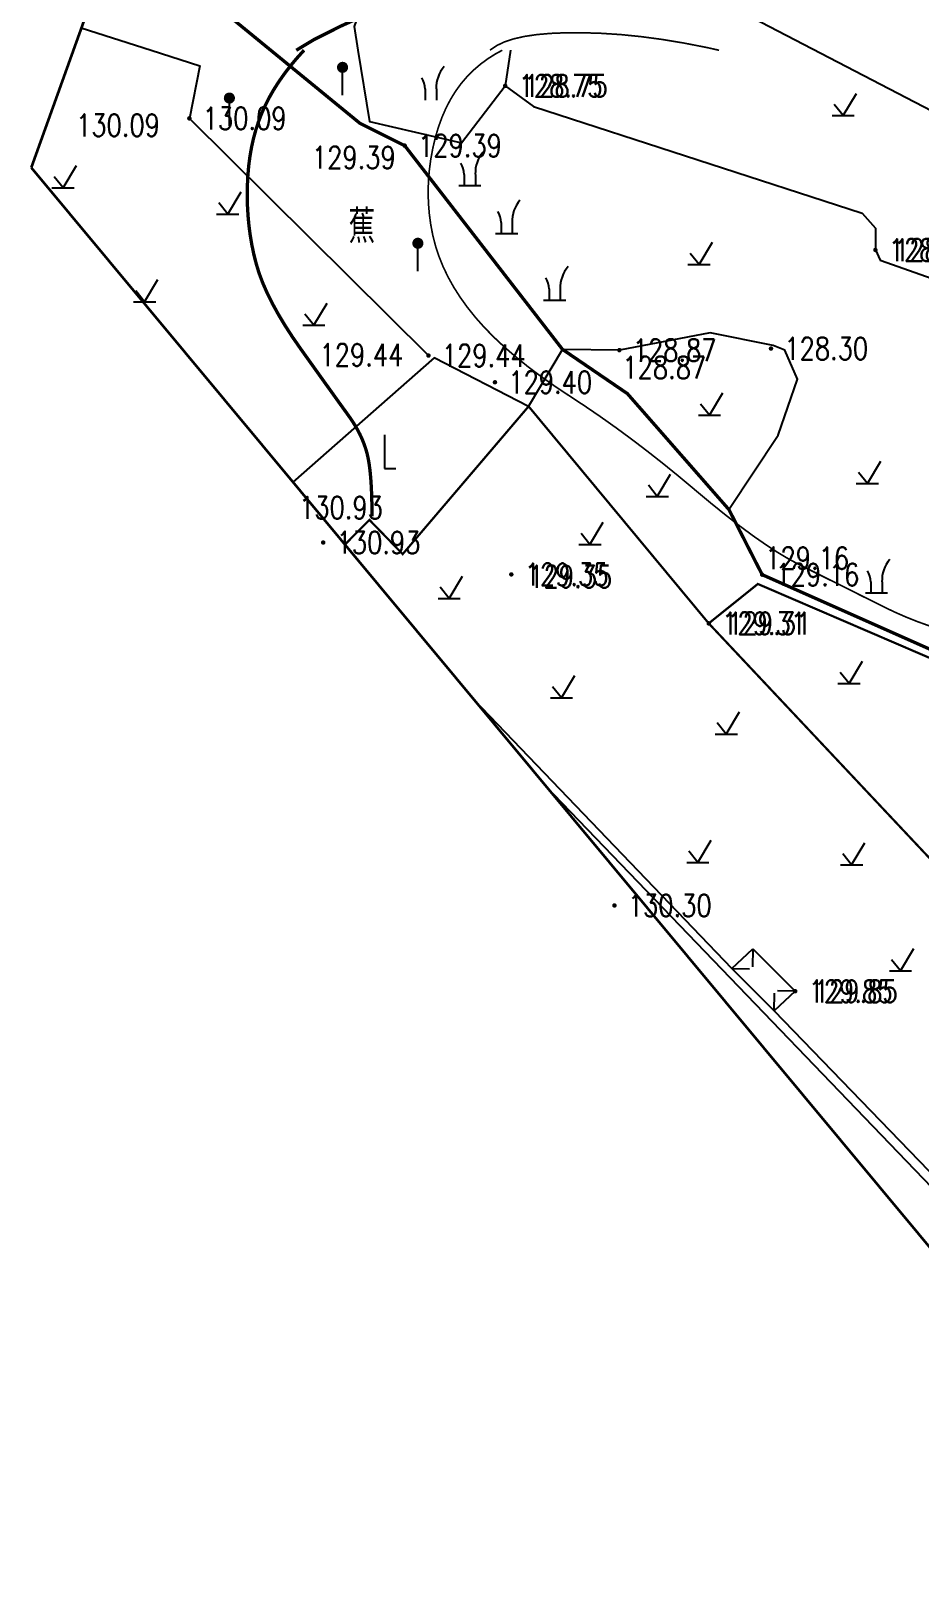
# Model space of a CAD drawing. Extents: x 529262 to 576451, y 2694391 to 2717535.
# Drawn here: x 566041.5 to 566081.5, y 2711433.5 to 2711503.4 of the extents above; entities that cross this region are included whole.
import ezdxf
from ezdxf.enums import TextEntityAlignment as Align

# ---------------------------------------------------------------- set-up
doc = ezdxf.new("R2010")
doc.units = 0
doc.linetypes.add('ACAD_ISO12W100', pattern=[22, 12, -3, 0.5, -3, 0.5, -3])
doc.linetypes.add('X3', pattern=[5, 4, -1])
for name, color, linetype in [('DGX', 8, 'Continuous'), ('DLSS', 4, 'Continuous'), ('DMTZ', 8, 'Continuous'), ('GCD', 8, 'Continuous'), ('JMD', 8, 'Continuous'), ('ZBTZ', 8, 'Continuous'), ('ZJ', 7, 'Continuous')]:
    doc.layers.add(name, color=color, linetype=linetype)
doc.layers.add('控制界线1', color=30, linetype='ACAD_ISO12W100', lineweight=35)
doc.styles.add('HZ', font='rs.shx', dxfattribs={"width": 0.8, "bigfont": 'hztxt.shx'})
doc.linetypes.add('10422', pattern='A,0.75,[150,AAA.SHX,S=0.5,R=0,X=0,Y=0.5],1.5,[177,AAA.SHX,S=1,R=0,X=0,Y=0.4],0.75', length=3)
doc.linetypes.add('1161', pattern='A,0,[149,AAA.SHX,S=0.15,R=0,X=0,Y=0],-1.6', length=1.6)

# ---------------------------------------------------------------- blocks, each defined once
blk = doc.blocks.new('GC200')
at = {"linetype": 'Continuous', "const_width": 0.2, "flags": 128}
blk.add_lwpolyline([(-0.1, 0, 1), (0.1, 0, 1)], format="xyb", close=True, dxfattribs=at)
blk = doc.blocks.new('gc123')
at = {"color": 8}
for p, q in [((0, 0), (1.2, 2)), ((-1, 0), (1, 0)), ((0, 0), (-0.8, 1))]:
    blk.add_line(p, q, dxfattribs=at)
blk = doc.blocks.new('gc205')
for p, q in [((0, 3), (0, 0)), ((0, 0), (1, 0))]:
    blk.add_line(p, q)
blk = doc.blocks.new('gc165')
at = {"color": 8}
blk.add_line((0, 0), (0, 2), dxfattribs=at)
at = {"color": 8, "const_width": 0.5}
blk.add_lwpolyline([(-0.25, 2.5, 1), (0.25, 2.5, 1)], format="xyb", close=True, dxfattribs=at)
blk = doc.blocks.new('gc210')
at = {"color": 8}
for p, q in [((-1, 0), (1, 0)), ((-0.5, 1), (-0.5, 0)), ((0.5, 1), (0.5, 0))]:
    blk.add_line(p, q, dxfattribs=at)
for centre, radius, start, end in [((3.4, 1.11), 2.91, 139.3312, 182.0887), ((-2.94, 0.81), 2.45, 4.3743, 29.0242)]:
    blk.add_arc(centre, radius, start, end, dxfattribs=at)
blk = doc.blocks.new('gc246')
at = {"color": 8}
for p, q in [((-0.5, 1), (-0.5, 0)), ((0.5, 1), (0.5, 0))]:
    blk.add_line(p, q, dxfattribs=at)
for centre, radius, start, end in [((3.4, 1.11), 2.91, 139.3312, 182.0887), ((-2.94, 0.81), 2.45, 4.3743, 29.0242)]:
    blk.add_arc(centre, radius, start, end, dxfattribs=at)

msp = doc.modelspace()

# ---------------------------------------------------------------- linework, layer by layer
at = {"layer": 'DGX', "color": 3, "linetype": 'Continuous', "const_width": 0.15, "elevation": 130}
for points in [[(566053.427, 2711502.568), (566054.215, 2711503.042), (566055.434, 2711503.655), (566056.703, 2711504.23), (566058.024, 2711504.765), (566059.395, 2711505.261), (566060.817, 2711505.718), (566062.29, 2711506.136), (566063.814, 2711506.515), (566065.388, 2711506.854)], [(566053.427, 2711502.568), (566054.215, 2711503.042), (566055.434, 2711503.655), (566056.703, 2711504.23), (566058.024, 2711504.765), (566059.395, 2711505.261), (566060.817, 2711505.718), (566062.29, 2711506.136), (566063.814, 2711506.515), (566065.388, 2711506.854)], [(566056.833, 2711481.615), (566056.83, 2711482.092), (566056.819, 2711482.533), (566056.802, 2711482.939), (566056.777, 2711483.311), (566056.746, 2711483.647), (566056.707, 2711483.948), (566056.661, 2711484.214), (566056.609, 2711484.444), (566056.547, 2711484.657), (566056.474, 2711484.868), (566056.39, 2711485.078), (566056.294, 2711485.286), (566056.188, 2711485.493), (566056.07, 2711485.699), (566055.941, 2711485.903), (566055.8, 2711486.106), (566055.639, 2711486.33), (566055.446, 2711486.597), (566055.223, 2711486.908), (566054.969, 2711487.262), (566054.684, 2711487.66), (566054.368, 2711488.101), (566054.022, 2711488.586), (566053.644, 2711489.114), (566053.268, 2711489.656), (566052.928, 2711490.181), (566052.623, 2711490.689), (566052.352, 2711491.18), (566052.117, 2711491.654), (566051.917, 2711492.112), (566051.752, 2711492.552), (566051.623, 2711492.976), (566051.518, 2711493.394), (566051.429, 2711493.818), (566051.356, 2711494.247), (566051.299, 2711494.682), (566051.258, 2711495.122), (566051.232, 2711495.568), (566051.222, 2711496.019), (566051.228, 2711496.476), (566051.25, 2711496.929), (566051.288, 2711497.369), (566051.344, 2711497.796), (566051.416, 2711498.21), (566051.506, 2711498.611), (566051.612, 2711498.998), (566051.735, 2711499.373), (566051.874, 2711499.735), (566052.033, 2711500.09), (566052.212, 2711500.442), (566052.413, 2711500.793), (566052.635, 2711501.143), (566052.878, 2711501.49), (566053.142, 2711501.836), (566053.427, 2711502.181), (566053.734, 2711502.523), (566053.776, 2711502.568)], [(566056.833, 2711481.615), (566056.83, 2711482.092), (566056.819, 2711482.533), (566056.802, 2711482.939), (566056.777, 2711483.311), (566056.746, 2711483.647), (566056.707, 2711483.948), (566056.661, 2711484.214), (566056.609, 2711484.444), (566056.547, 2711484.657), (566056.474, 2711484.868), (566056.39, 2711485.078), (566056.294, 2711485.286), (566056.188, 2711485.493), (566056.07, 2711485.699), (566055.941, 2711485.903), (566055.8, 2711486.106), (566055.639, 2711486.33), (566055.446, 2711486.597), (566055.223, 2711486.908), (566054.969, 2711487.262), (566054.684, 2711487.66), (566054.368, 2711488.101), (566054.022, 2711488.586), (566053.644, 2711489.114), (566053.268, 2711489.656), (566052.928, 2711490.181), (566052.623, 2711490.689), (566052.352, 2711491.18), (566052.117, 2711491.654), (566051.917, 2711492.112), (566051.752, 2711492.552), (566051.623, 2711492.976), (566051.518, 2711493.394), (566051.429, 2711493.818), (566051.356, 2711494.247), (566051.299, 2711494.682), (566051.258, 2711495.122), (566051.232, 2711495.568), (566051.222, 2711496.019), (566051.228, 2711496.476), (566051.25, 2711496.929), (566051.288, 2711497.369), (566051.344, 2711497.796), (566051.416, 2711498.21), (566051.506, 2711498.611), (566051.612, 2711498.998), (566051.735, 2711499.373), (566051.874, 2711499.735), (566052.033, 2711500.09), (566052.212, 2711500.442), (566052.413, 2711500.793), (566052.635, 2711501.143), (566052.878, 2711501.49), (566053.142, 2711501.836), (566053.427, 2711502.181), (566053.734, 2711502.523), (566053.776, 2711502.568)]]:
    msp.add_lwpolyline(points, dxfattribs=at)
at = {"layer": 'DGX', "linetype": 'Continuous', "const_width": 0.075, "elevation": 129}
for points in [[(566062.139, 2711502.568), (566062.168, 2711502.593), (566062.464, 2711502.79), (566062.806, 2711502.95), (566063.218, 2711503.084), (566063.699, 2711503.192), (566064.25, 2711503.273), (566064.871, 2711503.327), (566065.561, 2711503.354), (566066.321, 2711503.355), (566067.15, 2711503.329), (566068.03, 2711503.272), (566068.943, 2711503.18), (566069.889, 2711503.053), (566070.867, 2711502.891), (566071.878, 2711502.694), (566072.442, 2711502.568)], [(566062.139, 2711502.568), (566062.168, 2711502.593), (566062.464, 2711502.79), (566062.806, 2711502.95), (566063.218, 2711503.084), (566063.699, 2711503.192), (566064.25, 2711503.273), (566064.871, 2711503.327), (566065.561, 2711503.354), (566066.321, 2711503.355), (566067.15, 2711503.329), (566068.03, 2711503.272), (566068.943, 2711503.18), (566069.889, 2711503.053), (566070.867, 2711502.891), (566071.878, 2711502.694), (566072.442, 2711502.568)], [(566081.925, 2711476.674), (566081.387, 2711476.867), (566080.856, 2711477.078), (566080.335, 2711477.306), (566079.822, 2711477.552), (566079.318, 2711477.804), (566078.823, 2711478.051), (566078.336, 2711478.295), (566077.858, 2711478.534), (566077.389, 2711478.768), (566076.928, 2711478.998), (566076.476, 2711479.224), (566076.032, 2711479.446), (566075.576, 2711479.69), (566075.083, 2711479.984), (566074.555, 2711480.327), (566073.991, 2711480.719), (566073.391, 2711481.161), (566072.756, 2711481.652), (566072.085, 2711482.193), (566071.378, 2711482.783), (566070.656, 2711483.387), (566069.939, 2711483.97), (566069.225, 2711484.531), (566068.517, 2711485.071), (566067.813, 2711485.589), (566067.113, 2711486.086), (566066.418, 2711486.561), (566065.728, 2711487.015), (566065.059, 2711487.458), (566064.43, 2711487.902), (566063.84, 2711488.345), (566063.289, 2711488.788), (566062.778, 2711489.231), (566062.307, 2711489.674), (566061.874, 2711490.117), (566061.481, 2711490.56), (566061.125, 2711491.006), (566060.802, 2711491.455), (566060.512, 2711491.909), (566060.256, 2711492.368), (566060.034, 2711492.831), (566059.845, 2711493.298), (566059.69, 2711493.769), (566059.568, 2711494.245), (566059.476, 2711494.725), (566059.411, 2711495.207), (566059.371, 2711495.693), (566059.358, 2711496.181), (566059.371, 2711496.672), (566059.411, 2711497.166), (566059.476, 2711497.663), (566059.568, 2711498.163), (566059.684, 2711498.652), (566059.822, 2711499.117), (566059.982, 2711499.556), (566060.163, 2711499.971), (566060.366, 2711500.361), (566060.592, 2711500.726), (566060.839, 2711501.066), (566061.108, 2711501.382), (566061.4, 2711501.674), (566061.715, 2711501.944), (566062.053, 2711502.193), (566062.415, 2711502.42), (566062.694, 2711502.568)], [(566081.925, 2711476.674), (566081.387, 2711476.867), (566080.856, 2711477.078), (566080.335, 2711477.306), (566079.822, 2711477.552), (566079.318, 2711477.804), (566078.823, 2711478.051), (566078.336, 2711478.295), (566077.858, 2711478.534), (566077.389, 2711478.768), (566076.928, 2711478.998), (566076.476, 2711479.224), (566076.032, 2711479.446), (566075.576, 2711479.69), (566075.083, 2711479.984), (566074.555, 2711480.327), (566073.991, 2711480.719), (566073.391, 2711481.161), (566072.756, 2711481.652), (566072.085, 2711482.193), (566071.378, 2711482.783), (566070.656, 2711483.387), (566069.939, 2711483.97), (566069.225, 2711484.531), (566068.517, 2711485.071), (566067.813, 2711485.589), (566067.113, 2711486.086), (566066.418, 2711486.561), (566065.728, 2711487.015), (566065.059, 2711487.458), (566064.43, 2711487.902), (566063.84, 2711488.345), (566063.289, 2711488.788), (566062.778, 2711489.231), (566062.307, 2711489.674), (566061.874, 2711490.117), (566061.481, 2711490.56), (566061.125, 2711491.006), (566060.802, 2711491.455), (566060.512, 2711491.909), (566060.256, 2711492.368), (566060.034, 2711492.831), (566059.845, 2711493.298), (566059.69, 2711493.769), (566059.568, 2711494.245), (566059.476, 2711494.725), (566059.411, 2711495.207), (566059.371, 2711495.693), (566059.358, 2711496.181), (566059.371, 2711496.672), (566059.411, 2711497.166), (566059.476, 2711497.663), (566059.568, 2711498.163), (566059.684, 2711498.652), (566059.822, 2711499.117), (566059.982, 2711499.556), (566060.163, 2711499.971), (566060.366, 2711500.361), (566060.592, 2711500.726), (566060.839, 2711501.066), (566061.108, 2711501.382), (566061.4, 2711501.674), (566061.715, 2711501.944), (566062.053, 2711502.193), (566062.415, 2711502.42), (566062.694, 2711502.568)]]:
    msp.add_lwpolyline(points, dxfattribs=at)
at = {"layer": 'DLSS', "linetype": 'X3', "const_width": 0.15, "flags": 128}
for points in [[(566046.399, 2711510.928), (566049.733, 2711504.654), (566052.279, 2711502.568)], [(566046.399, 2711510.928), (566049.733, 2711504.654), (566052.279, 2711502.568)], [(566086.301, 2711473.689), (566074.381, 2711478.986)], [(566086.301, 2711473.689), (566074.381, 2711478.986)]]:
    msp.add_lwpolyline(points, dxfattribs=at)
at = {"layer": 'DLSS', "linetype": 'X3', "flags": 128}
msp.add_lwpolyline([(566052.279, 2711502.568, 0.15, 0.15, 0), (566056.294, 2711499.28, 0.15, 0.15, 0), (566058.304, 2711498.279, 0.15, 0.15, 0), (566058.304, 2711498.279, 0.15, 0.15, 0), (566065.399, 2711489.118, 0.15, 0.15, 0), (566068.318, 2711487.128, 0.15, 0.15, 0), (566072.886, 2711481.913, 0.15, 0.15, 0), (566074.381, 2711478.986, 0, 0, 0)], format="xyseb", dxfattribs=at)
msp.add_lwpolyline([(566052.279, 2711502.568, 0.15, 0.15, 0), (566056.294, 2711499.28, 0.15, 0.15, 0), (566058.304, 2711498.279, 0.15, 0.15, 0), (566058.304, 2711498.279, 0.15, 0.15, 0), (566065.399, 2711489.118, 0.15, 0.15, 0), (566068.318, 2711487.128, 0.15, 0.15, 0), (566072.886, 2711481.913, 0.15, 0.15, 0), (566074.381, 2711478.986, 0, 0, 0)], format="xyseb", dxfattribs=at)
at = {"layer": 'DMTZ', "linetype": '10422', "flags": 128}
for points in [[(566061.41, 2711473.37), (566073.01, 2711461.274)], [(566061.41, 2711473.37), (566073.01, 2711461.274)], [(566085.726, 2711444.145), (566086.925, 2711446.319), (566064.64, 2711469.489)], [(566085.726, 2711444.145), (566086.925, 2711446.319), (566064.64, 2711469.489)], [(566074.915, 2711459.373), (566087.506, 2711446.347), (566086.034, 2711443.774)], [(566074.915, 2711459.373), (566087.506, 2711446.347), (566086.034, 2711443.774)]]:
    msp.add_lwpolyline(points, dxfattribs=at)
at = {"layer": 'JMD', "linetype": 'Continuous'}
for p, q in [((566073.964, 2711462.154), (566073.948, 2711461.354)), ((566073.964, 2711462.154), (566073.948, 2711461.354)), ((566073.01, 2711461.274), (566073.809, 2711461.258)), ((566073.01, 2711461.274), (566073.809, 2711461.258)), ((566074.915, 2711459.373), (566074.93, 2711460.173)), ((566074.915, 2711459.373), (566074.93, 2711460.173)), ((566075.869, 2711460.253), (566075.069, 2711460.269)), ((566075.869, 2711460.253), (566075.069, 2711460.269))]:
    msp.add_line(p, q, dxfattribs=at)
at = {"layer": 'JMD', "linetype": 'Continuous', "flags": 128}
msp.add_lwpolyline([(566099.25, 2711501.143), (566095.111, 2711493.017), (566050.446, 2711516.239), (566055.141, 2711523.781)], close=True, dxfattribs=at)
at = {"layer": 'JMD', "linetype": 'Continuous', "elevation": 129.767, "flags": 128}
msp.add_lwpolyline([(566073.964, 2711462.154), (566075.869, 2711460.253), (566074.915, 2711459.373), (566073.01, 2711461.274)], close=True, dxfattribs=at)
msp.add_lwpolyline([(566073.964, 2711462.154), (566075.869, 2711460.253), (566074.915, 2711459.373), (566073.01, 2711461.274)], close=True, dxfattribs=at)
at = {"layer": 'ZBTZ', "linetype": '1161', "flags": 128}
for points in [[(566056.964, 2711506.271), (566056.025, 2711503.634), (566056.198, 2711502.568)], [(566056.964, 2711506.271), (566056.025, 2711503.634), (566056.198, 2711502.568)], [(566043.757, 2711503.574), (566046.897, 2711502.568)], [(566043.757, 2711503.574), (566046.897, 2711502.568)], [(566046.897, 2711502.568), (566049.086, 2711501.867), (566048.619, 2711499.505), (566059.372, 2711488.838), (566059.372, 2711488.838)], [(566046.897, 2711502.568), (566049.086, 2711501.867), (566048.619, 2711499.505), (566059.372, 2711488.838), (566059.372, 2711488.838)], [(566056.198, 2711502.568), (566056.719, 2711499.37), (566060.865, 2711498.409), (566062.826, 2711500.968)], [(566056.198, 2711502.568), (566056.719, 2711499.37), (566060.865, 2711498.409), (566062.826, 2711500.968)], [(566063.064, 2711502.568), (566062.826, 2711500.968), (566064.099, 2711500.04), (566078.876, 2711495.243), (566079.472, 2711494.573), (566079.473, 2711493.587), (566079.473, 2711493.587), (566079.682, 2711493.127), (566090.822, 2711489.195), (566090.822, 2711489.195)], [(566063.064, 2711502.568), (566062.826, 2711500.968), (566064.099, 2711500.04), (566078.876, 2711495.243), (566079.472, 2711494.573), (566079.473, 2711493.587), (566079.473, 2711493.587), (566079.682, 2711493.127), (566090.822, 2711489.195), (566090.822, 2711489.195)], [(566072.886, 2711481.913), (566072.886, 2711481.913), (566075.106, 2711485.253), (566075.97, 2711487.771), (566075.403, 2711489.076), (566074.868, 2711489.298), (566072.041, 2711489.867), (566067.958, 2711489.083), (566065.399, 2711489.118), (566065.399, 2711489.118)], [(566072.886, 2711481.913), (566072.886, 2711481.913), (566075.106, 2711485.253), (566075.97, 2711487.771), (566075.403, 2711489.076), (566074.868, 2711489.298), (566072.041, 2711489.867), (566067.958, 2711489.083), (566065.399, 2711489.118), (566065.399, 2711489.118)], [(566063.876, 2711486.554), (566059.635, 2711488.734), (566053.272, 2711483.151)], [(566063.876, 2711486.554), (566059.635, 2711488.734), (566053.272, 2711483.151)], [(566063.876, 2711486.554), (566065.399, 2711489.118)], [(566063.876, 2711486.554), (566065.399, 2711489.118)]]:
    msp.add_lwpolyline(points, dxfattribs=at)
at = {"layer": 'ZBTZ', "linetype": 'Continuous', "const_width": 0.1, "flags": 128}
for points in [[(566087.506, 2711446.347), (566092.903, 2711454.545), (566071.977, 2711476.796), (566063.876, 2711486.554), (566058.213, 2711479.91), (566056.715, 2711481.45), (566055.613, 2711480.338)], [(566087.506, 2711446.347), (566092.903, 2711454.545), (566071.977, 2711476.796), (566063.876, 2711486.554), (566058.213, 2711479.91), (566056.715, 2711481.45), (566055.613, 2711480.338)], [(566092.903, 2711454.545), (566092.903, 2711454.545), (566098.538, 2711461.891), (566098.151, 2711463.368), (566085.885, 2711473.533), (566074.186, 2711478.568), (566071.977, 2711476.796), (566071.977, 2711476.796)], [(566092.903, 2711454.545), (566092.903, 2711454.545), (566098.538, 2711461.891), (566098.151, 2711463.368), (566085.885, 2711473.533), (566074.186, 2711478.568), (566071.977, 2711476.796), (566071.977, 2711476.796)]]:
    msp.add_lwpolyline(points, dxfattribs=at)
at = {"layer": '控制界线1', "color": 252, "linetype": 'Continuous', "flags": 128}
msp.add_lwpolyline([(566606.933, 2711087.702), (566644.711, 2711153.019), (566598.698, 2711283.071), (566496.002, 2711357.662), (566390.249, 2711365.689), (566217.966, 2711433.767), (566135.414, 2711495.399), (566100.815, 2711531.11), (566057.471, 2711541.747), (566041.502, 2711497.298), (566109.581, 2711415.474), (566178.415, 2711344.369), (566249.168, 2711298.339), (566348.438, 2711264.105), (566455.277, 2711261.066), (566502.459, 2711244.312), (566526.428, 2711223.352), (566516.162, 2711173.585), (566513.881, 2711148.132)], close=True, dxfattribs=at)
msp.add_lwpolyline([(566606.933, 2711087.702), (566644.711, 2711153.019), (566598.698, 2711283.071), (566496.002, 2711357.662), (566390.249, 2711365.689), (566217.966, 2711433.767), (566135.414, 2711495.399), (566100.815, 2711531.11), (566057.471, 2711541.747), (566041.502, 2711497.298), (566109.581, 2711415.474), (566178.415, 2711344.369), (566249.168, 2711298.339), (566348.438, 2711264.105), (566455.277, 2711261.066), (566502.459, 2711244.312), (566526.428, 2711223.352), (566516.162, 2711173.585), (566513.881, 2711148.132)], close=True, dxfattribs=at)
msp.add_lwpolyline([(566606.933, 2711087.702), (566644.711, 2711153.019), (566598.698, 2711283.071), (566496.002, 2711357.662), (566390.249, 2711365.689), (566217.966, 2711433.767), (566135.414, 2711495.399), (566100.815, 2711531.11), (566057.471, 2711541.747), (566041.502, 2711497.298), (566109.581, 2711415.474), (566178.415, 2711344.369), (566249.168, 2711298.339), (566348.438, 2711264.105), (566455.277, 2711261.066), (566502.459, 2711244.312), (566526.428, 2711223.352), (566516.162, 2711173.585), (566513.881, 2711148.132)], close=True, dxfattribs=at)

# ---------------------------------------------------------------- block references
at = {"layer": 'GCD', "linetype": 'Continuous'}
ref = msp.add_blockref('GC200', (566062.826, 2711500.968, 128.751), dxfattribs=dict(at, xscale=0.5, yscale=0.5))
ref.add_attrib('height', '128.75', dxfattribs={"linetype": 'Continuous', "height": 1, "style": 'HZ', "width": 0.8}).set_placement((566063.426, 2711500.968, 128.751), align=Align.MIDDLE_LEFT)
at = {"layer": 'GCD', "linetype": 'Continuous', "xscale": 0.5, "yscale": 0.5}
for p in [(566062.826, 2711500.968, 128.751), (566048.619, 2711499.505, 130.088), (566058.304, 2711498.279, 129.39), (566079.473, 2711493.587, 128.7), (566067.958, 2711489.083, 128.868), (566059.372, 2711488.838, 129.44), (566063.099, 2711478.997, 129.348), (566074.381, 2711478.986, 129.155), (566071.977, 2711476.796, 129.305), (566075.869, 2711460.253, 129.847)]:
    msp.add_blockref('GC200', p, dxfattribs=at)
at = {"layer": 'GCD', "linetype": 'Continuous'}
ref = msp.add_blockref('GC200', (566048.619, 2711499.505, 130.088), dxfattribs=dict(at, xscale=0.5, yscale=0.5))
ref.add_attrib('height', '130.09', dxfattribs={"linetype": 'Continuous', "height": 1, "style": 'HZ', "width": 0.8}).set_placement((566049.219, 2711499.505, 130.088), align=Align.MIDDLE_LEFT)
ref = msp.add_blockref('GC200', (566058.304, 2711498.279, 129.39), dxfattribs=dict(at, xscale=0.5, yscale=0.5))
ref.add_attrib('height', '129.39', dxfattribs={"linetype": 'Continuous', "height": 1, "style": 'HZ', "width": 0.8}).set_placement((566058.904, 2711498.279, 129.39), align=Align.MIDDLE_LEFT)
ref = msp.add_blockref('GC200', (566079.473, 2711493.587, 128.7), dxfattribs=dict(at, xscale=0.5, yscale=0.5))
ref.add_attrib('height', '128.70', dxfattribs={"linetype": 'Continuous', "height": 1, "style": 'HZ', "width": 0.8}).set_placement((566080.073, 2711493.587, 128.7), align=Align.MIDDLE_LEFT)
ref = msp.add_blockref('GC200', (566059.372, 2711488.838, 129.44), dxfattribs=dict(at, xscale=0.5, yscale=0.5))
ref.add_attrib('height', '129.44', dxfattribs={"linetype": 'Continuous', "height": 1, "style": 'HZ', "width": 0.8}).set_placement((566059.972, 2711488.838, 129.44), align=Align.MIDDLE_LEFT)
ref = msp.add_blockref('GC200', (566067.958, 2711489.083, 128.868), dxfattribs=dict(at, xscale=0.5, yscale=0.5))
ref.add_attrib('height', '128.87', dxfattribs={"linetype": 'Continuous', "height": 1, "style": 'HZ', "width": 0.8}).set_placement((566068.558, 2711489.083, 128.868), align=Align.MIDDLE_LEFT)
at = {"layer": 'GCD', "color": 3, "linetype": 'Continuous'}
ref = msp.add_blockref('GC200', (566074.777, 2711489.153, 128.304), dxfattribs=dict(at, xscale=0.5, yscale=0.5, zscale=0.5))
ref.add_attrib('height', '128.30', dxfattribs={"linetype": 'Continuous', "height": 1, "style": 'HZ', "width": 0.8}).set_placement((566075.377, 2711489.153, 128.304), align=Align.MIDDLE_LEFT)
ref = msp.add_blockref('GC200', (566062.364, 2711487.638, 129.396), dxfattribs=dict(at, xscale=0.5, yscale=0.5, zscale=0.5))
ref.add_attrib('height', '129.40', dxfattribs={"linetype": 'Continuous', "height": 1, "style": 'HZ', "width": 0.8}).set_placement((566062.964, 2711487.638, 129.396), align=Align.MIDDLE_LEFT)
at = {"layer": 'GCD', "linetype": 'Continuous'}
ref = msp.add_blockref('GC200', (566054.639, 2711480.432, 130.929), dxfattribs=dict(at, xscale=0.5, yscale=0.5))
ref.add_attrib('height', '130.93', dxfattribs={"linetype": 'Continuous', "height": 1, "style": 'HZ', "width": 0.8}).set_placement((566055.239, 2711480.432, 130.929), align=Align.MIDDLE_LEFT)
ref = msp.add_blockref('GC200', (566063.099, 2711478.997, 129.348), dxfattribs=dict(at, xscale=0.5, yscale=0.5))
ref.add_attrib('height', '129.35', dxfattribs={"linetype": 'Continuous', "height": 1, "style": 'HZ', "width": 0.8}).set_placement((566063.699, 2711478.997, 129.348), align=Align.MIDDLE_LEFT)
ref = msp.add_blockref('GC200', (566074.381, 2711478.986, 129.155), dxfattribs=dict(at, xscale=0.5, yscale=0.5))
ref.add_attrib('height', '129.16', dxfattribs={"linetype": 'Continuous', "height": 1, "style": 'HZ', "width": 0.8}).set_placement((566074.981, 2711478.986, 129.155), align=Align.MIDDLE_LEFT)
ref = msp.add_blockref('GC200', (566071.977, 2711476.796, 129.305), dxfattribs=dict(at, xscale=0.5, yscale=0.5))
ref.add_attrib('height', '129.31', dxfattribs={"linetype": 'Continuous', "height": 1, "style": 'HZ', "width": 0.8}).set_placement((566072.577, 2711476.796, 129.305), align=Align.MIDDLE_LEFT)
ref = msp.add_blockref('GC200', (566067.737, 2711464.11, 130.3), dxfattribs=dict(at, xscale=0.5, yscale=0.5, zscale=0.5))
ref.add_attrib('height', '130.30', dxfattribs={"linetype": 'Continuous', "height": 1, "style": 'HZ', "width": 0.8}).set_placement((566068.337, 2711464.11, 130.3), align=Align.MIDDLE_LEFT)
ref = msp.add_blockref('GC200', (566075.869, 2711460.253, 129.847), dxfattribs=dict(at, xscale=0.5, yscale=0.5))
ref.add_attrib('height', '129.85', dxfattribs={"linetype": 'Continuous', "height": 1, "style": 'HZ', "width": 0.8}).set_placement((566076.469, 2711460.253, 129.847), align=Align.MIDDLE_LEFT)
at = {"layer": 'ZBTZ', "linetype": 'Continuous', "xscale": 0.5, "yscale": 0.5, "zscale": 0.5}
for name, p in [('gc165', (566055.508, 2711500.549)), ('gc165', (566055.508, 2711500.549)), ('gc246', (566059.478, 2711500.327)), ('gc246', (566059.478, 2711500.327)), ('gc165', (566050.419, 2711499.168)), ('gc165', (566050.419, 2711499.168)), ('gc123', (566078.023, 2711499.627)), ('gc123', (566078.023, 2711499.627)), ('gc210', (566061.233, 2711496.488)), ('gc210', (566061.233, 2711496.488)), ('gc123', (566050.347, 2711495.2)), ('gc123', (566050.347, 2711495.2)), ('gc210', (566062.888, 2711494.325)), ('gc210', (566062.888, 2711494.325)), ('gc165', (566058.897, 2711492.638)), ('gc165', (566058.897, 2711492.638)), ('gc210', (566065.052, 2711491.335)), ('gc210', (566065.052, 2711491.335)), ('gc123', (566046.605, 2711491.253)), ('gc123', (566046.605, 2711491.253)), ('gc123', (566054.217, 2711490.202)), ('gc123', (566054.217, 2711490.202)), ('gc205', (566057.398, 2711483.767)), ('gc205', (566057.398, 2711483.767)), ('gc123', (566069.665, 2711482.504)), ('gc123', (566069.665, 2711482.504)), ('gc123', (566066.637, 2711480.344)), ('gc123', (566066.637, 2711480.344)), ('gc210', (566079.523, 2711478.162)), ('gc210', (566079.523, 2711478.162)), ('gc123', (566060.305, 2711477.918)), ('gc123', (566060.305, 2711477.918)), ('gc123', (566065.355, 2711473.447)), ('gc123', (566065.355, 2711473.447)), ('gc123', (566071.489, 2711466.049)), ('gc123', (566071.489, 2711466.049)), ('gc123', (566078.404, 2711465.933)), ('gc123', (566078.404, 2711465.933))]:
    msp.add_blockref(name, p, dxfattribs=at)
at = {"layer": 'ZBTZ', "linetype": 'Continuous', "xscale": 0.5, "yscale": 0.5}
for p in [(566042.941, 2711496.381), (566042.941, 2711496.381), (566071.543, 2711492.933), (566072.011, 2711486.159), (566072.011, 2711486.159), (566079.114, 2711483.086), (566078.286, 2711474.094), (566078.286, 2711474.094), (566072.764, 2711471.819), (566072.764, 2711471.819), (566080.603, 2711461.173), (566080.603, 2711461.173)]:
    msp.add_blockref('gc123', p, dxfattribs=at)

# ---------------------------------------------------------------- texts
at = {"layer": 'GCD', "linetype": 'Continuous', "style": 'HZ', "width": 0.8}
for s, p in [('128.75', (566065.551, 2711500.968)), ('130.09', (566045.409, 2711499.196)), ('129.39', (566056.016, 2711497.744)), ('128.70', (566082.198, 2711493.587)), ('129.44', (566056.356, 2711488.867)), ('128.87', (566069.979, 2711488.301)), ('130.93', (566055.438, 2711482.001)), ('129.16', (566076.405, 2711479.726)), ('129.35', (566065.754, 2711478.9)), ('129.31', (566074.702, 2711476.796)), ('129.85', (566078.594, 2711460.253))]:
    msp.add_text(s, height=1, dxfattribs=at).set_placement(p, align=Align.MIDDLE)
at = {"layer": 'ZJ', "color": 8, "linetype": 'Continuous', "style": 'HZ', "width": 0.8}
msp.add_text('蕉', height=1.5, dxfattribs=at).set_placement((566056.374, 2711494.724), align=Align.MIDDLE)
msp.add_text('蕉', height=1.5, dxfattribs=at).set_placement((566056.374, 2711494.724), align=Align.MIDDLE)

doc.saveas('drawing.dxf')
